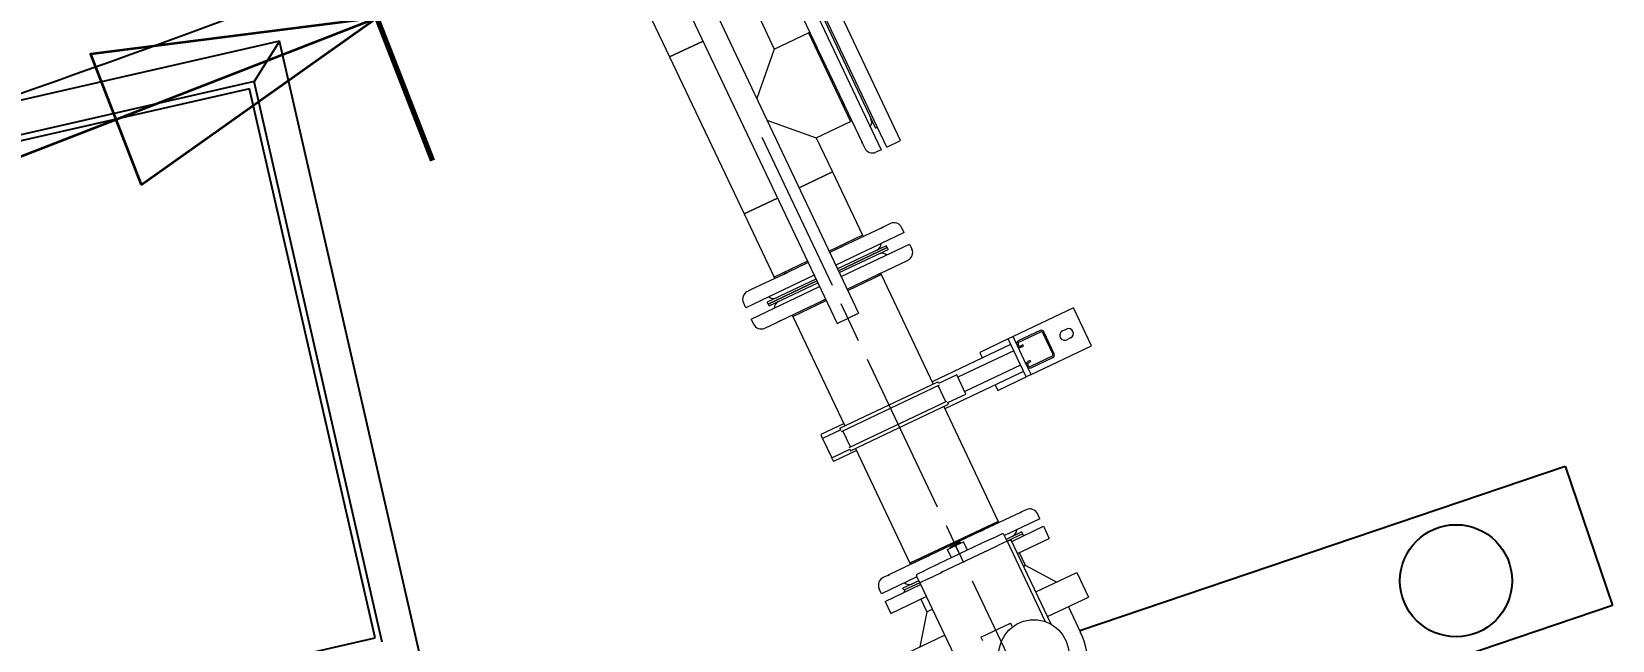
# Model space of a CAD drawing. Header units: millimetres. Extents: x -4172 to 126100, y -2 to 142133.
# Drawn here: x 61461 to 63718, y 8679 to 9548 of the extents above; entities that cross this region are included whole.
import ezdxf

# ---------------------------------------------------------------- set-up
doc = ezdxf.new("R2010")
doc.units = ezdxf.units.MM
doc.header["$LTSCALE"] = 100
doc.linetypes.add('CHAIN', pattern=[0.3543, 0.2362, -0.0295, 0.0591, -0.0295])
for name, color, linetype, lineweight in [('Centerline', 7, 'Continuous', 18), ('Section Line', 7, 'CHAIN', 35), ('Visible', 7, 'Continuous', 25)]:
    doc.layers.add(name, color=color, linetype=linetype, lineweight=lineweight)
doc.layers.add('P_Biomass (BM)', color=150, linetype='Continuous', lineweight=18, true_color=0x007fff)
doc.styles.add('Title', font='arial.ttf')

# ---------------------------------------------------------------- blocks, each defined once
blk = doc.blocks.new('2dTransSection4')
at = {"layer": 'Section Line', "linetype": 'CHAIN', "ltscale": 20.23711}
blk.add_line((620.335, 93.637), (613.55, 111.073), dxfattribs=at)
at = {"layer": 'Section Line', "linetype": 'Continuous', "lineweight": 70}
for p, q in [((615.135, 107.001), (613.55, 111.073)), ((620.335, 93.637), (618.751, 97.71))]:
    blk.add_line(p, q, dxfattribs=at)
at = {"layer": 'Section Line', "linetype": 'Continuous'}
for p, q in [((614.342, 109.037), (610.252, 108.518)), ((610.615, 107.587), (614.342, 109.037)), ((610.977, 106.655), (614.342, 109.037)), ((610.252, 108.518), (610.977, 106.655)), ((609.257, 107.058), (610.615, 107.587)), ((619.543, 95.673), (615.453, 95.155)), ((615.815, 94.223), (619.543, 95.673)), ((616.178, 93.291), (619.543, 95.673)), ((615.453, 95.155), (616.178, 93.291)), ((614.458, 93.695), (615.815, 94.223))]:
    blk.add_line(p, q, dxfattribs=at)
at = {"layer": 'Section Line', "linetype": 'Continuous', "flags": 128}
for points in [[(610.977, 106.655), (614.342, 109.037), (610.252, 108.518), (610.977, 106.655)], [(616.178, 93.291), (619.543, 95.673), (615.453, 95.155), (616.178, 93.291)]]:
    blk.add_lwpolyline(points, dxfattribs=at)
at = {"layer": 'Section Line'}
for points in [[(610.977, 106.655), (614.342, 109.037), (610.252, 108.518), (610.977, 106.655)], [(616.178, 93.291), (619.543, 95.673), (615.453, 95.155), (616.178, 93.291)]]:
    blk.add_solid(points, dxfattribs=at)
at = {"layer": 'Section Line', "char_height": 3, "attachment_point": 7, "style": 'Title'}
for insert in [(603.547, 104.289), (608.748, 90.925)]:
    blk.add_mtext('E', dxfattribs=dict(at, insert=insert))

msp = doc.modelspace()

# ---------------------------------------------------------------- linework, layer by layer
at = {"layer": 'Centerline', "linetype": 'CHAIN', "ltscale": 9.889646}
msp.add_line((62503.66, 9396.92), (62885.14, 8592.82), dxfattribs=at)
at = {"layer": 'P_Biomass (BM)'}
for p, q in [((62337.87, 9706.72), (62611, 9131.01)), ((62368.59, 9721.3), (62641.71, 9145.58)), ((62701.73, 9392.37), (62594.57, 9618.24)), ((62329.11, 9601.88), (62371.97, 9511.54)), ((62566.56, 9604.96), (62673.72, 9379.09)), ((62681.85, 9382.94), (62574.69, 9608.81)), ((62498.19, 9571.41), (62521.4, 9522.49)), ((62557.95, 9576.45), (62582.09, 9525.57)), ((62585.27, 9579.52), (62665.85, 9409.67)), ((62521.4, 9522.49), (62570.32, 9545.7)), ((62572.13, 9546.56), (62570.32, 9545.7)), ((62570.32, 9545.7), (62630.2, 9419.48)), ((62570.32, 9545.7), (62630.2, 9419.48)), ((62419.72, 9534.19), (62371.97, 9511.54)), ((62371.97, 9511.54), (62419.72, 9534.19)), ((62521.4, 9522.49), (62496.3, 9452.09)), ((62585, 9519.43), (62582.09, 9525.57)), ((62371.97, 9511.54), (62478.27, 9287.47)), ((62585, 9519.43), (62619.14, 9447.47)), ((62622.05, 9441.33), (62619.14, 9447.47)), ((62622.05, 9441.33), (62646.19, 9390.45)), ((62510.88, 9421.37), (62581.28, 9396.27)), ((62581.28, 9396.27), (62630.2, 9419.48)), ((62632.01, 9420.34), (62630.2, 9419.48)), ((62668.56, 9410.95), (62665.85, 9409.67)), ((62581.28, 9396.27), (62604.49, 9347.35)), ((62647.4, 9387.91), (62646.19, 9390.45)), ((62647.4, 9387.91), (62650.5, 9381.36)), ((62681.85, 9382.94), (62701.73, 9392.37)), ((62673.72, 9379.09), (62666.49, 9375.66)), ((62556.74, 9324.7), (62604.49, 9347.35)), ((62604.49, 9347.35), (62556.74, 9324.7)), ((62604.49, 9347.35), (62647.35, 9257)), ((62478.27, 9287.47), (62526.02, 9310.12)), ((62526.02, 9310.12), (62478.27, 9287.47)), ((62478.27, 9287.47), (62521.13, 9197.12)), ((62687.19, 9273.69), (62676.81, 9268.76)), ((62647.35, 9257), (62599.6, 9234.35)), ((62647.35, 9257), (62599.6, 9234.35)), ((62706.61, 9260.76), (62609.03, 9214.47)), ((62673.7, 9267.29), (62618.23, 9240.97)), ((62648.21, 9255.19), (62647.35, 9257)), ((62673.7, 9267.29), (62676.81, 9268.76)), ((62706.61, 9260.76), (62703.18, 9267.99)), ((62611.88, 9237.96), (62600.46, 9232.54)), ((62681.17, 9242.06), (62611.6, 9209.05)), ((62611.88, 9237.96), (62618.23, 9240.97)), ((62612.89, 9206.34), (62682.46, 9239.34)), ((62682.46, 9239.34), (62612.89, 9206.34)), ((62614.18, 9203.63), (62683.74, 9236.63)), ((62616.75, 9198.21), (62714.32, 9244.5)), ((62682.46, 9239.34), (62681.17, 9242.06)), ((62682.46, 9239.34), (62683.74, 9236.63)), ((62714.32, 9244.5), (62717.75, 9237.27)), ((62568.88, 9219.78), (62521.13, 9197.12)), ((62568.88, 9219.78), (62521.13, 9197.12)), ((62569.74, 9217.97), (62540.25, 9203.98)), ((62673.46, 9202.98), (62710.42, 9220.51)), ((62711.39, 9220.97), (62710.42, 9220.51)), ((62711.39, 9220.97), (62712.05, 9221.29)), ((62578.31, 9199.9), (62480.74, 9153.61)), ((62488.45, 9137.35), (62586.03, 9183.64)), ((62534.38, 9201.19), (62488.53, 9179.44)), ((62580.89, 9194.48), (62511.32, 9161.47)), ((62512.6, 9158.76), (62582.17, 9191.77)), ((62582.17, 9191.77), (62512.6, 9158.76)), ((62513.89, 9156.05), (62583.46, 9189.06)), ((62521.99, 9195.32), (62521.13, 9197.12)), ((62534.38, 9201.19), (62540.25, 9203.98)), ((62625.32, 9180.14), (62668.12, 9200.45)), ((62626.18, 9178.33), (62673.93, 9200.99)), ((62626.18, 9178.33), (62673.93, 9200.99)), ((62673.46, 9202.98), (62668.12, 9200.45)), ((62673.07, 9202.79), (62673.93, 9200.99)), ((62673.93, 9200.99), (62748.08, 9044.68)), ((62480.74, 9153.61), (62477.31, 9160.84)), ((62486.58, 9178.52), (62483.01, 9176.82)), ((62486.58, 9178.52), (62488.53, 9179.44)), ((62512.6, 9158.76), (62511.32, 9161.47)), ((62530.01, 9134.93), (62591.76, 9164.22)), ((62547.71, 9141.11), (62595.46, 9163.76)), ((62547.71, 9141.11), (62595.46, 9163.76)), ((62594.6, 9165.57), (62591.76, 9164.22)), ((62488.45, 9137.35), (62491.88, 9130.12)), ((62512.6, 9158.76), (62513.89, 9156.05)), ((62546.85, 9142.91), (62547.71, 9141.11)), ((62547.71, 9141.11), (62621.86, 8984.8)), ((62611, 9131.01), (62641.71, 9145.58)), ((62948.28, 9153.22), (62862.22, 9112.39)), ((62974, 9099.01), (62948.28, 9153.22)), ((62507.87, 9124.42), (62526.05, 9133.05)), ((62530.01, 9134.93), (62526.05, 9133.05)), ((62900.76, 9120.99), (62869.59, 9106.2)), ((62870.44, 9104.39), (62901.61, 9119.18)), ((62904.28, 9118.23), (62919.07, 9087.06)), ((62920.87, 9087.92), (62906.09, 9119.09)), ((62932.84, 9120.44), (62938.26, 9123.01)), ((62858.74, 9101.06), (62746.58, 9047.84)), ((62863.07, 9091.93), (62783.57, 9054.21)), ((62854.99, 9108.96), (62814.56, 9089.78)), ((62862.22, 9112.39), (62854.99, 9108.96)), ((62880.71, 9054.75), (62854.99, 9108.96)), ((62867.69, 9100.87), (62862.22, 9112.39)), ((62867.69, 9100.87), (62868.59, 9098.98)), ((62881.57, 9071.6), (62868.59, 9098.98)), ((62870.39, 9099.83), (62869.49, 9101.73)), ((62876.22, 9100.38), (62873.06, 9098.88)), ((62873.92, 9097.08), (62877.08, 9098.58)), ((62877.08, 9098.58), (62876.22, 9100.38)), ((62887.94, 9058.18), (62974, 9099.01)), ((62944.26, 9110.36), (62938.84, 9107.79)), ((62872.63, 9071.79), (62793.13, 9034.07)), ((62814.56, 9089.78), (62818.31, 9081.88)), ((62881.57, 9071.6), (62882.47, 9069.7)), ((62887.94, 9058.18), (62882.47, 9069.7)), ((62884.28, 9070.56), (62883.38, 9072.46)), ((62886.64, 9078.43), (62883.47, 9076.93)), ((62884.33, 9075.12), (62887.49, 9076.62)), ((62887.49, 9076.62), (62886.64, 9078.43)), ((62918.12, 9084.4), (62886.95, 9069.61)), ((62887.8, 9067.8), (62918.97, 9082.59)), ((62615.05, 8981.58), (62754.88, 9047.91)), ((62755.96, 9045.65), (62754.88, 9047.91)), ((62781.81, 9057.92), (62755.88, 9045.62)), ((62876.96, 9062.66), (62764.79, 9009.45)), ((62794.88, 9030.36), (62781.81, 9057.92)), ((62840.28, 9035.57), (62880.71, 9054.75)), ((62887.94, 9058.18), (62880.71, 9054.75)), ((62617.27, 8977.09), (62756.96, 9043.36)), ((62766.07, 9019.46), (62755.14, 9042.5)), ((62768.96, 9018.06), (62794.88, 9030.36)), ((62836.53, 9043.48), (62840.28, 9035.57)), ((62628.2, 8954.05), (62767.89, 9020.32)), ((62630.27, 8949.5), (62770.1, 9015.84)), ((62763.29, 9012.61), (62841.09, 8848.63)), ((62770.1, 9015.84), (62769.03, 9018.1)), ((62620.36, 8987.97), (62587.7, 8972.47)), ((62616.2, 8979.35), (62590.27, 8967.05)), ((62615.05, 8981.58), (62616.13, 8979.32)), ((62587.7, 8972.47), (62589.41, 8968.86)), ((62590.27, 8967.05), (62589.41, 8968.86)), ((62590.27, 8967.05), (62603.34, 8939.49)), ((62630.01, 8954.91), (62619.08, 8977.95)), ((62603.34, 8939.49), (62629.27, 8951.79)), ((62604.2, 8937.69), (62603.34, 8939.49)), ((62604.2, 8937.69), (62605.92, 8934.07)), ((62638.58, 8949.57), (62605.92, 8934.07)), ((62629.2, 8951.76), (62630.27, 8949.5)), ((62637.08, 8952.73), (62714.87, 8788.75)), ((62841.09, 8848.63), (62714.87, 8788.75)), ((62714.87, 8788.75), (62841.09, 8848.63)), ((62871.84, 8861), (62820.96, 8836.86)), ((62841.95, 8846.82), (62841.09, 8848.63)), ((62900.35, 8852.39), (62849.75, 8828.39)), ((62871.84, 8861), (62874.38, 8862.21)), ((62880.93, 8865.31), (62874.38, 8862.21)), ((62900.35, 8852.39), (62896.92, 8859.62)), ((62814.82, 8833.95), (62742.86, 8799.81)), ((62814.82, 8833.95), (62820.96, 8836.86)), ((62834.51, 8825.31), (62816.66, 8816.84)), ((62834.51, 8825.31), (62846.34, 8830.92)), ((62853.63, 8820.21), (62849, 8829.97)), ((62874.91, 8833.68), (62852.32, 8822.96)), ((62876.2, 8830.97), (62853.61, 8820.25)), ((62853.63, 8820.21), (62857.4, 8822)), ((62857.4, 8822), (62859.05, 8822.78)), ((62916.49, 8701.7), (62859.05, 8822.78)), ((62860.31, 8820.12), (62905.49, 8841.55)), ((62868.46, 8802.95), (62913.63, 8824.38)), ((62876.2, 8830.97), (62874.91, 8833.68)), ((62875.29, 8830.54), (62878.14, 8828.57)), ((62905.49, 8841.55), (62913.63, 8824.38)), ((62736.72, 8796.9), (62742.86, 8799.81)), ((62815.89, 8816.47), (62755.72, 8787.93)), ((62761.21, 8776.36), (62821.37, 8804.91)), ((62761.21, 8776.36), (62821.37, 8804.91)), ((62768.8, 8808.52), (62780.23, 8813.94)), ((62774.37, 8796.78), (62768.8, 8808.52)), ((62786.82, 8818.73), (62772.36, 8811.87)), ((62773, 8810.52), (62772.36, 8811.87)), ((62780.23, 8813.94), (62791.66, 8819.37)), ((62785.8, 8802.2), (62780.23, 8813.94)), ((62787.46, 8817.37), (62786.82, 8818.73)), ((62797.23, 8807.62), (62791.66, 8819.37)), ((62815.89, 8816.47), (62816.66, 8816.84)), ((62821.37, 8804.91), (62823.7, 8806.01)), ((62823.7, 8806.01), (62821.37, 8804.91)), ((62823.7, 8806.01), (62841.55, 8814.48)), ((62823.7, 8806.01), (62841.55, 8814.48)), ((62853.63, 8820.21), (62841.55, 8814.48)), ((62853.63, 8820.21), (62841.55, 8814.48)), ((62853.63, 8820.21), (62908.04, 8705.52)), ((62870.72, 8804.02), (62879.29, 8785.95)), ((62736.72, 8796.9), (62685.84, 8772.76)), ((62715.73, 8786.94), (62714.87, 8788.75)), ((62725.27, 8773.48), (62737.09, 8779.09)), ((62754.94, 8787.56), (62737.09, 8779.09)), ((62754.94, 8787.56), (62755.72, 8787.93)), ((62758.88, 8775.26), (62761.21, 8776.36)), ((62761.21, 8776.36), (62758.88, 8775.26)), ((62877.03, 8784.88), (62879.29, 8785.95)), ((62879.29, 8785.95), (62924.42, 8761.98)), ((62725.07, 8769.24), (62674.47, 8745.23)), ((62683.29, 8771.55), (62676.74, 8768.45)), ((62679.62, 8734.39), (62730.21, 8758.39)), ((62683.29, 8771.55), (62685.84, 8772.76)), ((62727.64, 8763.82), (62705.05, 8753.1)), ((62728.93, 8761.1), (62706.34, 8750.39)), ((62728.95, 8761.06), (62724.32, 8770.82)), ((62741.03, 8766.79), (62728.95, 8761.06)), ((62741.03, 8766.79), (62728.95, 8761.06)), ((62728.95, 8761.06), (62868.42, 8467.07)), ((62741.03, 8766.79), (62758.88, 8775.26)), ((62741.03, 8766.79), (62758.88, 8775.26)), ((62894.6, 8747.84), (62953.33, 8775.7)), ((62953.33, 8775.7), (62970.05, 8740.46)), ((62674.47, 8745.23), (62671.05, 8752.46)), ((62679.62, 8734.39), (62687.76, 8717.23)), ((62687.76, 8717.23), (62738.36, 8741.23)), ((62706.34, 8750.39), (62705.05, 8753.1)), ((62707.24, 8750.82), (62706.96, 8747.36)), ((62730.68, 8737.58), (62739.25, 8719.51)), ((62911.32, 8712.6), (62970.05, 8740.46)), ((62739.25, 8719.51), (62729.27, 8669.4)), ((62739.25, 8719.51), (62746.93, 8723.16)), ((62941.14, 8726.75), (62958.6, 8689.93)), ((62700.36, 8655.68), (62764.5, 8686.12)), ((62816.22, 8683.26), (62858.68, 8703.4)), ((62860.83, 8698.88), (62858.68, 8703.4)), ((62860.83, 8698.88), (62861.31, 8697.87)), ((62816.22, 8683.26), (62818.36, 8678.74))]:
    msp.add_line(p, q, dxfattribs=at)
msp.add_circle((62891.79, 8658.23), 50, dxfattribs=at)
for centre, radius, start, end in [((62649.48, 9418.5), 11, 322.41584, 25.38015), ((62661.35, 9386.5), 12, 205.38015, 295.38015), ((62692.34, 9262.85), 12, 25.38015, 115.38015), ((62662.9, 9245.56), 11, 295.38015, 358.34446), ((62674.91, 9220.27), 11, 52.41584, 115.38015), ((62706.91, 9232.13), 12, 295.38015, 25.38015), ((62488.15, 9165.98), 12, 115.38015, 205.38015), ((62520.15, 9177.84), 11, 232.41584, 295.38015), ((62532.16, 9152.54), 11, 115.38015, 178.34446), ((62502.72, 9135.26), 12, 205.38015, 295.38015), ((62902.47, 9117.38), 4, 25.38015, 115.38015), ((62902.47, 9117.38), 2, 25.38015, 115.38015), ((62935.84, 9114.11), 7, 115.38015, 295.38015), ((62941.26, 9116.68), 7, 295.38015, 115.38015), ((62871.3, 9102.59), 4, 115.38015, 205.38015), ((62872.2, 9100.69), 4, 205.38015, 295.38015), ((62871.3, 9102.59), 2, 115.38015, 205.38015), ((62872.2, 9100.69), 2, 205.38015, 295.38015), ((62885.19, 9073.32), 4, 115.38015, 205.38015), ((62886.09, 9071.42), 4, 205.38015, 295.38015), ((62885.19, 9073.32), 2, 115.38015, 205.38015), ((62886.09, 9071.42), 2, 205.38015, 295.38015), ((62917.26, 9086.21), 2, 295.38015, 25.38015), ((62917.26, 9086.21), 4, 295.38015, 25.38015), ((62886.07, 8854.47), 12, 25.38015, 115.38015), ((62847.19, 8829.11), 2, 25.38015, 115.38015), ((62856.64, 8837.19), 11, 295.38015, 358.34446), ((62681.89, 8757.6), 12, 115.38015, 205.38015), ((62713.89, 8769.47), 11, 232.41584, 295.38015), ((62726.13, 8771.67), 2, 115.38015, 205.38015), ((62861.03, 8643.64), 108, 356.91561, 25.38015)]:
    msp.add_arc(centre, radius, start, end, dxfattribs=at)
for points, knots in [([(62582.09, 9525.57), (62582.1, 9525.55), (62582.1, 9525.54), (62582.39, 9524.93), (62582.74, 9524.23), (62583.47, 9522.72), (62583.84, 9521.92), (62584.48, 9520.54), (62584.74, 9519.98), (62585, 9519.43)], [-2.3553859, -2.3553859, -2.3553859, -2.3553859, -2.34903119, -2.34903119, -2.04397145, -2.04397145, -1.75435964, -1.75435964, -1.56067004, -1.56067004, -1.56067004, -1.56067004]), ([(62619.14, 9447.47), (62619.15, 9447.45), (62619.16, 9447.43), (62619.58, 9446.54), (62620.01, 9445.66), (62620.8, 9444.03), (62621.15, 9443.27), (62621.68, 9442.13), (62621.87, 9441.71), (62622.05, 9441.33)], [-2.35538518, -2.35538518, -2.35538518, -2.35538518, -2.34888191, -2.34888191, -2.04388778, -2.04388778, -1.75433311, -1.75433311, -1.56067003, -1.56067003, -1.56067003, -1.56067003]), ([(62646.19, 9390.45), (62646.2, 9390.43), (62646.2, 9390.42), (62646.52, 9389.77), (62646.78, 9389.23), (62647.17, 9388.44), (62647.3, 9388.16), (62647.4, 9387.92), (62647.41, 9387.88), (62647.4, 9387.91)], [-2.3553859, -2.3553859, -2.3553859, -2.3553859, -2.34903119, -2.34903119, -2.04397145, -2.04397145, -1.75435964, -1.75435964, -1.56067004, -1.56067004, -1.56067004, -1.56067004]), ([(62676.81, 9268.76), (62676.81, 9268.76), (62676.81, 9268.76), (62676.76, 9268.74), (62676.56, 9268.63), (62675.91, 9268.31), (62675.47, 9268.1), (62674.55, 9267.68), (62674.14, 9267.5), (62673.7, 9267.29)], [-2.35538518, -2.35538518, -2.35538518, -2.35538518, -2.34888191, -2.34888191, -2.04388778, -2.04388778, -1.75433311, -1.75433311, -1.56067003, -1.56067003, -1.56067003, -1.56067003]), ([(62618.23, 9240.97), (62618, 9240.86), (62617.74, 9240.74), (62616.64, 9240.2), (62615.69, 9239.74), (62613.76, 9238.83), (62612.81, 9238.4), (62611.88, 9237.96)], [-3.61969905, -3.61969905, -3.61969905, -3.61969905, -3.48259137, -3.48259137, -3.04174028, -3.04174028, -2.64266854, -2.64266854, -2.64266854, -2.64266854]), ([(62710.42, 9220.51), (62710.43, 9220.52), (62710.44, 9220.52), (62710.92, 9220.75), (62711.27, 9220.93), (62711.67, 9221.14), (62711.74, 9221.16), (62711.64, 9221.1), (62711.55, 9221.05), (62711.39, 9220.97)], [-2.3553859, -2.3553859, -2.3553859, -2.3553859, -2.34903119, -2.34903119, -2.04397145, -2.04397145, -1.75435964, -1.75435964, -1.56067004, -1.56067004, -1.56067004, -1.56067004]), ([(62540.25, 9203.98), (62540.23, 9203.97), (62540.21, 9203.96), (62539.31, 9203.53), (62538.46, 9203.11), (62536.88, 9202.35), (62536.16, 9202.01), (62535.1, 9201.53), (62534.71, 9201.35), (62534.38, 9201.19)], [-2.35538518, -2.35538518, -2.35538518, -2.35538518, -2.34888191, -2.34888191, -2.04388778, -2.04388778, -1.75433311, -1.75433311, -1.56067003, -1.56067003, -1.56067003, -1.56067003]), ([(62668.12, 9200.45), (62668.14, 9200.45), (62668.16, 9200.46), (62669.04, 9200.88), (62669.85, 9201.28), (62671.31, 9201.99), (62671.96, 9202.29), (62672.87, 9202.71), (62673.19, 9202.85), (62673.46, 9202.98)], [-2.35538518, -2.35538518, -2.35538518, -2.35538518, -2.34888191, -2.34888191, -2.04388778, -2.04388778, -1.75433311, -1.75433311, -1.56067003, -1.56067003, -1.56067003, -1.56067003]), ([(62488.53, 9179.44), (62488.52, 9179.44), (62488.51, 9179.43), (62487.91, 9179.15), (62487.45, 9178.91), (62486.8, 9178.59), (62486.6, 9178.5), (62486.49, 9178.47), (62486.51, 9178.48), (62486.58, 9178.52)], [-2.3553859, -2.3553859, -2.3553859, -2.3553859, -2.34903119, -2.34903119, -2.04397145, -2.04397145, -1.75435964, -1.75435964, -1.56067004, -1.56067004, -1.56067004, -1.56067004]), ([(62591.76, 9164.22), (62591.77, 9164.22), (62591.79, 9164.23), (62592.54, 9164.59), (62593.35, 9164.99), (62594.33, 9165.46), (62594.46, 9165.52), (62594.59, 9165.59)], [-2.3553859, -2.3553859, -2.3553859, -2.3553859, -2.34903119, -2.34903119, -2.04397145, -2.04397145, -1.99742908, -1.99742908, -1.99742908, -1.99742908]), ([(62526.05, 9133.05), (62526.06, 9133.05), (62526.06, 9133.05), (62526.25, 9133.14), (62526.57, 9133.31), (62527.46, 9133.74), (62528, 9133.99), (62529.06, 9134.48), (62529.53, 9134.69), (62530.01, 9134.93)], [-2.35538518, -2.35538518, -2.35538518, -2.35538518, -2.34888191, -2.34888191, -2.04388778, -2.04388778, -1.75433311, -1.75433311, -1.56067003, -1.56067003, -1.56067003, -1.56067003]), ([(62874.38, 8862.21), (62874.38, 8862.21), (62874.38, 8862.21), (62874.41, 8862.22), (62874.3, 8862.15), (62873.8, 8861.9), (62873.43, 8861.73), (62872.62, 8861.36), (62872.25, 8861.2), (62871.84, 8861)], [-2.35538518, -2.35538518, -2.35538518, -2.35538518, -2.34888191, -2.34888191, -2.04388778, -2.04388778, -1.75433311, -1.75433311, -1.56067003, -1.56067003, -1.56067003, -1.56067003]), ([(62820.96, 8836.86), (62820.94, 8836.86), (62820.93, 8836.85), (62820.32, 8836.56), (62819.62, 8836.21), (62818.11, 8835.48), (62817.31, 8835.11), (62815.93, 8834.47), (62815.37, 8834.21), (62814.82, 8833.95)], [-2.3553859, -2.3553859, -2.3553859, -2.3553859, -2.34903119, -2.34903119, -2.04397145, -2.04397145, -1.75435964, -1.75435964, -1.56067004, -1.56067004, -1.56067004, -1.56067004]), ([(62742.86, 8799.81), (62742.84, 8799.8), (62742.82, 8799.79), (62741.92, 8799.37), (62741.05, 8798.94), (62739.42, 8798.15), (62738.66, 8797.8), (62737.52, 8797.27), (62737.1, 8797.08), (62736.72, 8796.9)], [-2.35538518, -2.35538518, -2.35538518, -2.35538518, -2.34888191, -2.34888191, -2.04388778, -2.04388778, -1.75433311, -1.75433311, -1.56067003, -1.56067003, -1.56067003, -1.56067003]), ([(62685.84, 8772.76), (62685.82, 8772.75), (62685.81, 8772.75), (62685.15, 8772.44), (62684.62, 8772.17), (62683.83, 8771.78), (62683.55, 8771.65), (62683.31, 8771.55), (62683.27, 8771.54), (62683.29, 8771.55)], [-2.3553859, -2.3553859, -2.3553859, -2.3553859, -2.34903119, -2.34903119, -2.04397145, -2.04397145, -1.75435964, -1.75435964, -1.56067004, -1.56067004, -1.56067004, -1.56067004])]:
    msp.add_open_spline(points, degree=3, knots=knots, dxfattribs=at)
at = {"layer": 'Visible'}
for p, q in [((61815.31, 9534.06), (58622.26, 8804.51)), ((61815.31, 9534.06), (61779, 9476.24)), ((62019.65, 8639.74), (61815.31, 9534.06)), ((61779, 9476.24), (60198.73, 9115.19)), ((61961.83, 8676.05), (61779, 9476.24)), ((61772.68, 9466.18), (58655.79, 8754.03)), ((61951.76, 8682.37), (61772.68, 9466.18)), ((62957.31, 8692.64), (63650.07, 8927.54)), ((63650.07, 8927.54), (63717.51, 8728.66)), ((63717.51, 8728.66), (63011.56, 8489.29)), ((58843.04, 7972.1), (61951.76, 8682.37))]:
    msp.add_line(p, q, dxfattribs=at)
msp.add_circle((63494.38, 8763.87), 80, dxfattribs=at)
msp.add_arc((57036.78, 22203.64), 13485, 288.854144, 292.583295, dxfattribs=at)

# ---------------------------------------------------------------- block references
at = {"layer": 'Section Line', "xscale": 100, "yscale": 100, "zscale": 100}
msp.add_blockref('2dTransSection4', (0, 0), dxfattribs=at)

doc.saveas('drawing.dxf')
